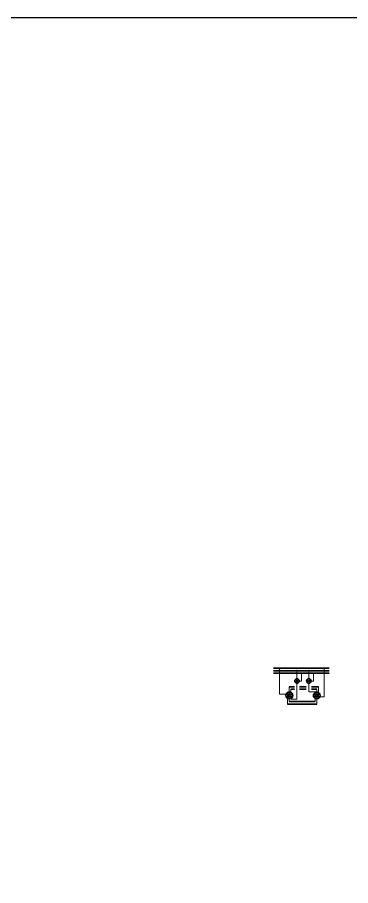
# Model space of a CAD drawing. Header units: millimetres. Extents: x 145 to 60311, y -8355 to 8851.
# Drawn here: x 383.45 to 398.04, y 451.96 to 489.95 of the extents above; entities that cross this region are included whole.
import ezdxf

# ---------------------------------------------------------------- set-up
doc = ezdxf.new("R2010")
doc.units = ezdxf.units.MM
doc.linetypes.add('HIDDEN', pattern=[0.375, 0.25, -0.125])
doc.layers.add('Elect_Iluminacao', color=4, linetype='Continuous', lineweight=35)
doc.layers.add('Xref_bases Arq_E$0$_000 LAYOUT181', color=8, linetype='Continuous', lineweight=0)

msp = doc.modelspace()

# ---------------------------------------------------------------- hatches: boundary and pattern name
at = {"layer": 'Xref_bases Arq_E$0$_000 LAYOUT181'}
h = msp.add_hatch(color=7, dxfattribs=at)
h.dxf.hatch_style = 1
edge = h.paths.add_edge_path()
edge.add_arc((394.928, 461.467), 0.025, 0, 360)
h = msp.add_hatch(color=7, dxfattribs=at)
h.dxf.hatch_style = 1
edge = h.paths.add_edge_path()
edge.add_arc((395.685, 461.357), 0.025, 0, 360)
h = msp.add_hatch(color=7, dxfattribs=at)
h.dxf.hatch_style = 1
edge = h.paths.add_edge_path()
edge.add_arc((395.892, 461.247), 0.025, 0, 360)
h = msp.add_hatch(color=7, dxfattribs=at)
h.dxf.hatch_style = 1
edge = h.paths.add_edge_path()
edge.add_arc((396.206, 461.357), 0.025, 0, 360)
h = msp.add_hatch(color=7, dxfattribs=at)
h.dxf.hatch_style = 1
edge = h.paths.add_edge_path()
edge.add_arc((396.413, 461.247), 0.025, 0, 360)
h = msp.add_hatch(color=7, dxfattribs=at)
h.dxf.hatch_style = 1
edge = h.paths.add_edge_path()
edge.add_arc((396.884, 461.467), 0.025, 0, 360)
h = msp.add_hatch(color=1, dxfattribs=at)
h.dxf.hatch_style = 1
edge = h.paths.add_edge_path()
edge.add_arc((395.278, 460.337), 0.025, 0, 360)
h = msp.add_hatch(color=1, dxfattribs=at)
h.dxf.hatch_style = 1
edge = h.paths.add_edge_path()
edge.add_arc((395.278, 460.227), 0.025, 0, 360)
h = msp.add_hatch(color=1, dxfattribs=at)
h.dxf.hatch_style = 1
edge = h.paths.add_edge_path()
edge.add_arc((395.352, 460.334), 0.025, 0, 360)
h = msp.add_hatch(color=1, dxfattribs=at)
h.dxf.hatch_style = 1
edge = h.paths.add_edge_path()
edge.add_arc((395.352, 460.224), 0.025, 0, 360)
h = msp.add_hatch(color=1, dxfattribs=at)
h.dxf.hatch_style = 1
edge = h.paths.add_edge_path()
edge.add_arc((395.426, 460.334), 0.025, 0, 360)
h = msp.add_hatch(color=1, dxfattribs=at)
h.dxf.hatch_style = 1
edge = h.paths.add_edge_path()
edge.add_arc((395.426, 460.224), 0.025, 0, 360)
h = msp.add_hatch(color=1, dxfattribs=at)
h.dxf.hatch_style = 1
edge = h.paths.add_edge_path()
edge.add_arc((396.478, 460.337), 0.025, 0, 360)
h = msp.add_hatch(color=1, dxfattribs=at)
h.dxf.hatch_style = 1
edge = h.paths.add_edge_path()
edge.add_arc((396.478, 460.227), 0.025, 0, 360)
h = msp.add_hatch(color=1, dxfattribs=at)
h.dxf.hatch_style = 1
edge = h.paths.add_edge_path()
edge.add_arc((396.552, 460.334), 0.025, 0, 360)
h = msp.add_hatch(color=1, dxfattribs=at)
h.dxf.hatch_style = 1
edge = h.paths.add_edge_path()
edge.add_arc((396.552, 460.224), 0.025, 0, 360)
h = msp.add_hatch(color=1, dxfattribs=at)
h.dxf.hatch_style = 1
edge = h.paths.add_edge_path()
edge.add_arc((396.626, 460.334), 0.025, 0, 360)
h = msp.add_hatch(color=1, dxfattribs=at)
h.dxf.hatch_style = 1
edge = h.paths.add_edge_path()
edge.add_arc((396.626, 460.224), 0.025, 0, 360)

# ---------------------------------------------------------------- linework, layer by layer
msp.add_lwpolyline([(283.927, 489.945), (507.337, 489.945), (507.337, 323.781), (283.927, 323.781)], close=True)
at = {"layer": 'Elect_Iluminacao', "color": 7}
for p, q in [((397.097, 461.467), (394.661, 461.467)), ((397.097, 461.357), (394.661, 461.357)), ((397.097, 461.247), (394.661, 461.247)), ((395.575, 460.66), (395.351, 460.66)), ((395.575, 460.55), (395.425, 460.55)), ((396.096, 460.66), (395.795, 460.66)), ((396.096, 460.55), (395.795, 460.55)), ((396.624, 460.66), (396.316, 460.66)), ((396.551, 460.55), (396.316, 460.55)), ((396.552, 459.897), (395.278, 459.897)), ((396.478, 460.007), (395.352, 460.007))]:
    msp.add_line(p, q, dxfattribs=at)
for centre in [(395.685, 460.91), (396.206, 460.91)]:
    msp.add_circle(centre, 0.0984, dxfattribs=at)
at = {"layer": 'Elect_Iluminacao', "color": 1}
for centre in [(395.352, 460.279), (396.552, 460.279)]:
    msp.add_circle(centre, 0.148, dxfattribs=at)
at = {"layer": 'Xref_bases Arq_E$0$_000 LAYOUT181', "color": 7}
for p, q in [((394.928, 460.334), (394.928, 461.467)), ((395.685, 461.009), (395.685, 461.357)), ((395.892, 460.91), (395.892, 461.247)), ((396.206, 461.009), (396.206, 461.357)), ((396.413, 460.91), (396.413, 461.247)), ((396.884, 460.223), (396.884, 461.467)), ((395.616, 460.98), (395.755, 460.841)), ((395.616, 460.841), (395.755, 460.98)), ((395.685, 460.812), (395.685, 460.114)), ((395.782, 460.91), (395.892, 460.91)), ((396.137, 460.98), (396.276, 460.841)), ((396.137, 460.841), (396.276, 460.98)), ((396.206, 460.812), (396.206, 460.444)), ((396.303, 460.91), (396.413, 460.91)), ((395.351, 460.44), (395.351, 460.66)), ((395.351, 460.33), (395.351, 460.44)), ((395.425, 460.443), (395.425, 460.55)), ((395.425, 460.333), (395.425, 460.443)), ((396.478, 460.444), (396.206, 460.444)), ((396.478, 460.444), (396.478, 460.334)), ((396.551, 460.44), (396.551, 460.55)), ((396.551, 460.33), (396.551, 460.44)), ((396.624, 460.443), (396.624, 460.66)), ((396.624, 460.333), (396.624, 460.443)), ((395.278, 460.334), (394.928, 460.334)), ((395.278, 460.227), (395.278, 460.117)), ((395.278, 460.117), (395.278, 459.897)), ((395.352, 460.224), (395.352, 460.114)), ((395.352, 460.114), (395.352, 460.007)), ((395.426, 460.224), (395.426, 460.114)), ((395.685, 460.114), (395.426, 460.114)), ((396.478, 460.227), (396.478, 460.117)), ((396.478, 460.117), (396.478, 460.007)), ((396.552, 460.224), (396.552, 460.114)), ((396.552, 460.114), (396.552, 459.897)), ((396.884, 460.223), (396.624, 460.223))]:
    msp.add_line(p, q, dxfattribs=at)
at = {"layer": 'Xref_bases Arq_E$0$_000 LAYOUT181', "color": 1}
for p, q in [((395.278, 460.337), (395.278, 460.227)), ((395.426, 460.334), (395.426, 460.224)), ((396.478, 460.337), (396.478, 460.227)), ((396.626, 460.334), (396.626, 460.224))]:
    msp.add_line(p, q, dxfattribs=at)
at = {"layer": 'Xref_bases Arq_E$0$_000 LAYOUT181', "color": 1, "linetype": 'HIDDEN', "ltscale": 1000}
for p, q in [((395.278, 460.337), (395.352, 460.224)), ((395.351, 460.336), (395.425, 460.223)), ((396.478, 460.337), (396.552, 460.224)), ((396.551, 460.336), (396.624, 460.223))]:
    msp.add_line(p, q, dxfattribs=at)
at = {"layer": 'Xref_bases Arq_E$0$_000 LAYOUT181', "color": 7}
for centre in [(394.928, 461.467), (395.685, 461.357), (395.892, 461.247), (396.206, 461.357), (396.413, 461.247), (396.884, 461.467)]:
    msp.add_circle(centre, 0.025, dxfattribs=at)
at = {"layer": 'Xref_bases Arq_E$0$_000 LAYOUT181', "color": 1}
for centre in [(395.278, 460.337), (395.278, 460.227), (395.352, 460.334), (395.352, 460.224), (395.426, 460.334), (395.426, 460.224), (396.478, 460.337), (396.478, 460.227), (396.552, 460.334), (396.552, 460.224), (396.626, 460.334), (396.626, 460.224)]:
    msp.add_circle(centre, 0.025, dxfattribs=at)

doc.saveas('drawing.dxf')
